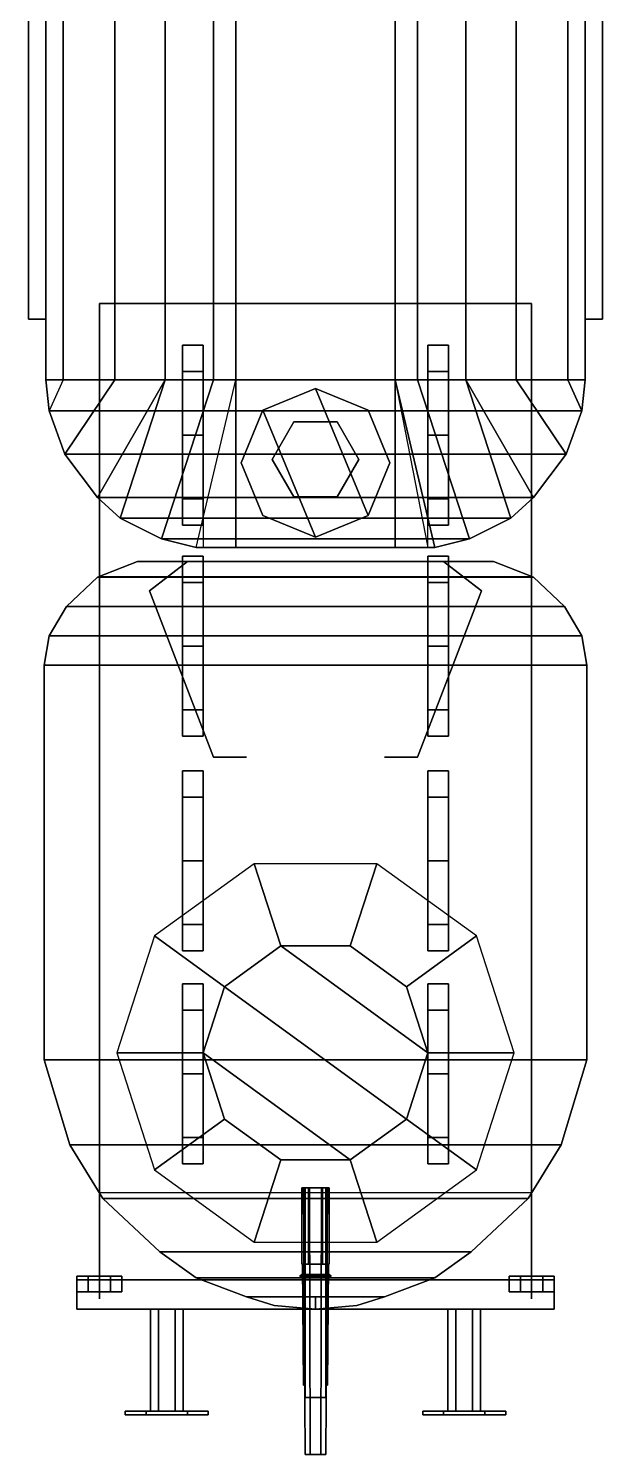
# Model space of a CAD drawing. Header units: millimetres. Extents: x -1.7 to 3, y -11 to 24.1.
# Drawn here: x -1.66 to 1.66, y -11.02 to -2.78 of the extents above; entities that cross this region are included whole.
import ezdxf

# ---------------------------------------------------------------- set-up
doc = ezdxf.new("R2010")
doc.units = ezdxf.units.MM
for name, color, linetype in [('barrel', 1, 'Continuous'), ('sleeve', 5, 'Continuous'), ('turret', 2, 'Continuous'), ('wagon', 6, 'Continuous'), ('wheels', 2, 'Continuous')]:
    doc.layers.add(name, color=color, linetype=linetype)

msp = doc.modelspace()

# ---------------------------------------------------------------- linework, layer by layer
for points in [[(-1.46, 4.81, 3.56), (-1.56, 4.81, 3.42), (-1.56, -4.81, 3.42), (-1.46, -4.81, 3.56)], [(-1.56, -4.81, 1.29), (-1.56, 4.81, 1.29), (1.56, 4.81, 1.29), (1.56, -4.81, 1.29)], [(-1.16, 4.81, 3.76), (-1.46, 4.81, 3.56), (-1.46, -4.81, 3.56), (-1.16, -4.81, 3.76)], [(-0.87, 4.81, 3.9), (-1.16, 4.81, 3.76), (-1.16, -4.81, 3.76), (-0.87, -4.81, 3.9)], [(-0.59, 4.81, 3.99), (-0.87, 4.81, 3.9), (-0.87, -4.81, 3.9), (-0.59, -4.81, 3.99)], [(-0.46, 4.81, 4.06), (-0.59, 4.81, 3.99), (-0.59, -4.81, 3.99), (-0.46, -4.81, 4.06)], [(-0.46, -4.81, 4.06), (0.46, -4.81, 4.06), (0.46, 4.81, 4.06), (-0.46, 4.81, 4.06)], [(0.46, -4.81, 4.06), (0.59, -4.81, 3.99), (0.59, 4.81, 3.99), (0.46, 4.81, 4.06)], [(0.59, -4.81, 3.99), (0.87, -4.81, 3.9), (0.87, 4.81, 3.9), (0.59, 4.81, 3.99)], [(0.87, -4.81, 3.9), (1.16, -4.81, 3.76), (1.16, 4.81, 3.76), (0.87, 4.81, 3.9)], [(1.16, -4.81, 3.76), (1.46, -4.81, 3.56), (1.46, 4.81, 3.56), (1.16, 4.81, 3.76)], [(1.46, -4.81, 3.56), (1.56, -4.81, 3.42), (1.56, 4.81, 3.42), (1.46, 4.81, 3.56)], [(-1.66, 4.46, 0.42), (-1.66, -4.46, 0.42), (-1.66, -4.46, 3.26), (-1.66, 4.46, 3.26)], [(-1.56, -4.46, 3.26), (-1.56, 4.46, 3.26), (-1.66, 4.46, 3.26), (-1.66, -4.46, 3.26)], [(-1.56, 4.46, 0.42), (-1.56, -4.46, 0.42), (-1.66, -4.46, 0.42), (-1.66, 4.46, 0.42)], [(-1.56, -4.46, 3.42), (-1.56, 4.46, 3.42), (-1.56, 4.46, 3.26), (-1.56, -4.46, 3.26)], [(-1.56, 4.46, 1.29), (-1.56, -4.46, 1.29), (-1.56, -4.46, 0.42), (-1.56, 4.46, 0.42)], [(1.56, -4.46, 3.26), (1.56, 4.46, 3.26), (1.56, 4.46, 3.42), (1.56, -4.46, 3.42)], [(1.66, -4.46, 3.26), (1.66, 4.46, 3.26), (1.56, 4.46, 3.26), (1.56, -4.46, 3.26)], [(1.66, 4.46, 0.42), (1.66, -4.46, 0.42), (1.56, -4.46, 0.42), (1.56, 4.46, 0.42)], [(1.56, 4.46, 0.42), (1.56, -4.46, 0.42), (1.56, -4.46, 1.29), (1.56, 4.46, 1.29)], [(1.66, -4.46, 3.26), (1.66, -4.46, 0.42), (1.66, 4.46, 0.42), (1.66, 4.46, 3.26)], [(-1.66, -4.46, 3.26), (-1.66, -4.46, 0.42), (-1.56, -4.46, 0.42), (-1.56, -4.46, 3.26)], [(-1.56, -4.46, 0.42), (-1.56, -4.81, 1.05), (-1.56, -4.81, 3.42), (-1.56, -4.46, 3.42)], [(-1.56, -4.46, 1.29), (-1.56, -4.81, 1.29), (-1.56, -4.81, 1.05), (-1.56, -4.46, 0.42)], [(1.56, -4.46, 3.42), (1.56, -4.81, 3.42), (1.56, -4.81, 1.05), (1.56, -4.46, 0.42)], [(1.56, -4.46, 3.26), (1.56, -4.46, 0.42), (1.66, -4.46, 0.42), (1.66, -4.46, 3.26)], [(1.56, -4.46, 0.42), (1.56, -4.81, 1.05), (1.56, -4.81, 1.29), (1.56, -4.46, 1.29)], [(-1.56, -4.81, 1.05), (-1.54, -4.99, 1.29), (-1.54, -4.99, 3.42), (-1.56, -4.81, 3.42)], [(-1.56, -4.81, 1.29), (-1.54, -4.99, 1.29), (-1.54, -4.99, 1.29), (-1.56, -4.81, 1.05)], [(1.56, -4.81, 1.29), (1.54, -4.99, 1.29), (-1.54, -4.99, 1.29), (-1.56, -4.81, 1.29)], [(-1.54, -4.99, 3.42), (-1.45, -5.24, 3.42), (-1.16, -4.81, 3.76), (-1.46, -4.81, 3.56)], [(-1.45, -5.24, 3.42), (-1.26, -5.49, 3.42), (-0.87, -4.81, 3.9), (-1.16, -4.81, 3.76)], [(-1.26, -5.49, 3.42), (-1.13, -5.61, 3.42), (-0.87, -4.81, 3.9)], [(-1.13, -5.61, 3.42), (-0.89, -5.73, 3.42), (-0.59, -4.81, 3.99), (-0.87, -4.81, 3.9)], [(-0.89, -5.73, 3.42), (-0.69, -5.78, 3.42), (-0.46, -4.81, 4.06), (-0.59, -4.81, 3.99)], [(-0.46, -4.81, 4.06), (-0.65, -4.81, 3.42), (-0.65, -5.78, 3.42), (-0.46, -5.78, 4.06)], [(0.46, -5.78, 4.06), (0.46, -4.81, 4.06), (-0.46, -4.81, 4.06), (-0.46, -5.78, 4.06)], [(0, -4.86, 4.06), (-0.3041, -4.9859, 4.06), (-0.3041, -4.9859, 4.14), (0, -4.86, 4.14)], [(0.3041, -5.5941, 4.14), (0, -4.86, 4.14), (-0.3041, -4.9859, 4.14), (0, -5.72, 4.14)], [(0.3041, -4.9859, 4.06), (0, -4.86, 4.06), (0, -4.86, 4.14), (0.3041, -4.9859, 4.14)], [(0.43, -5.29, 4.14), (0.3041, -4.9859, 4.14), (0, -4.86, 4.14), (0.3041, -5.5941, 4.14)], [(0.65, -5.78, 3.42), (0.65, -4.81, 3.42), (0.46, -4.81, 4.06), (0.46, -5.78, 4.06)], [(0.59, -4.81, 3.99), (0.46, -4.81, 4.06), (0.69, -5.78, 3.42), (0.89, -5.73, 3.42)], [(0.46, -4.81, 4.06), (0.46, -4.81, 4.06), (0.65, -5.78, 3.42), (0.69, -5.78, 3.42)], [(0.87, -4.81, 3.9), (0.59, -4.81, 3.99), (0.89, -5.73, 3.42), (1.13, -5.61, 3.42)], [(0.87, -4.81, 3.9), (0.87, -4.81, 3.9), (1.13, -5.61, 3.42), (1.26, -5.49, 3.42)], [(1.16, -4.81, 3.76), (0.87, -4.81, 3.9), (1.26, -5.49, 3.42), (1.45, -5.24, 3.42)], [(1.46, -4.81, 3.56), (1.16, -4.81, 3.76), (1.45, -5.24, 3.42), (1.54, -4.99, 3.42)], [(1.46, -4.81, 3.56), (1.46, -4.81, 3.56), (1.54, -4.99, 3.42), (1.56, -4.81, 3.42)], [(1.56, -4.81, 3.42), (1.54, -4.99, 3.42), (1.54, -4.99, 1.29), (1.56, -4.81, 1.05)], [(1.56, -4.81, 1.05), (1.54, -4.99, 1.29), (1.54, -4.99, 1.29), (1.56, -4.81, 1.29)], [(-1.54, -4.99, 1.29), (-1.45, -5.24, 1.29), (-1.45, -5.24, 3.42), (-1.54, -4.99, 3.42)], [(1.54, -4.99, 1.29), (1.45, -5.24, 1.29), (-1.45, -5.24, 1.29), (-1.54, -4.99, 1.29)], [(-0.3041, -4.9859, 4.06), (-0.43, -5.29, 4.06), (-0.43, -5.29, 4.14), (-0.3041, -4.9859, 4.14)], [(0, -5.72, 4.14), (-0.3041, -4.9859, 4.14), (-0.43, -5.29, 4.14), (-0.3041, -5.5941, 4.14)], [(0.43, -5.29, 4.06), (0.3041, -4.9859, 4.06), (0.3041, -4.9859, 4.14), (0.43, -5.29, 4.14)], [(1.54, -4.99, 3.42), (1.45, -5.24, 3.42), (1.45, -5.24, 1.29), (1.54, -4.99, 1.29)], [(-0.125, -5.0535, 1.21), (-0.25, -5.27, 1.21), (-0.25, -5.27, 1.29), (-0.125, -5.0535, 1.29)], [(0.125, -5.0535, 1.21), (-0.125, -5.0535, 1.21), (-0.125, -5.0535, 1.29), (0.125, -5.0535, 1.29)], [(0.25, -5.27, 1.21), (0.125, -5.0535, 1.21), (0.125, -5.0535, 1.29), (0.25, -5.27, 1.29)], [(-1.45, -5.24, 1.29), (-1.26, -5.49, 1.29), (-1.26, -5.49, 3.42), (-1.45, -5.24, 3.42)], [(1.45, -5.24, 1.29), (1.26, -5.49, 1.29), (-1.26, -5.49, 1.29), (-1.45, -5.24, 1.29)], [(-0.25, -5.27, 1.21), (-0.125, -5.4865, 1.21), (-0.125, -5.4865, 1.29), (-0.25, -5.27, 1.29)], [(0.125, -5.4865, 1.21), (0.25, -5.27, 1.21), (0.25, -5.27, 1.29), (0.125, -5.4865, 1.29)], [(1.45, -5.24, 3.42), (1.26, -5.49, 3.42), (1.26, -5.49, 1.29), (1.45, -5.24, 1.29)], [(-0.43, -5.29, 4.06), (-0.3041, -5.5941, 4.06), (-0.3041, -5.5941, 4.14), (-0.43, -5.29, 4.14)], [(0.3041, -5.5941, 4.06), (0.43, -5.29, 4.06), (0.43, -5.29, 4.14), (0.3041, -5.5941, 4.14)], [(-1.26, -5.49, 1.29), (-1.13, -5.61, 1.29), (-1.13, -5.61, 3.42), (-1.26, -5.49, 3.42)], [(1.26, -5.49, 1.29), (1.13, -5.61, 1.29), (-1.13, -5.61, 1.29), (-1.26, -5.49, 1.29)], [(-0.125, -5.4865, 1.21), (0.125, -5.4865, 1.21), (0.125, -5.4865, 1.29), (-0.125, -5.4865, 1.29)], [(1.26, -5.49, 3.42), (1.13, -5.61, 3.42), (1.13, -5.61, 1.29), (1.26, -5.49, 1.29)], [(-0.3041, -5.5941, 4.06), (0, -5.72, 4.06), (0, -5.72, 4.14), (-0.3041, -5.5941, 4.14)], [(0, -5.72, 4.06), (0.3041, -5.5941, 4.06), (0.3041, -5.5941, 4.14), (0, -5.72, 4.14)], [(-1.13, -5.61, 1.29), (-0.89, -5.73, 1.29), (-0.89, -5.73, 3.42), (-1.13, -5.61, 3.42)], [(1.13, -5.61, 1.29), (0.89, -5.73, 1.29), (-0.89, -5.73, 1.29), (-1.13, -5.61, 1.29)], [(1.13, -5.61, 3.42), (0.89, -5.73, 3.42), (0.89, -5.73, 1.29), (1.13, -5.61, 1.29)], [(-0.89, -5.73, 1.29), (-0.69, -5.78, 1.29), (-0.69, -5.78, 3.42), (-0.89, -5.73, 3.42)], [(0.89, -5.73, 1.29), (0.69, -5.78, 1.29), (-0.69, -5.78, 1.29), (-0.89, -5.73, 1.29)], [(0.89, -5.73, 3.42), (0.69, -5.78, 3.42), (0.69, -5.78, 1.29), (0.89, -5.73, 1.29)], [(-0.69, -5.78, 1.29), (0.69, -5.78, 1.29), (0.69, -5.78, 3.42), (-0.69, -5.78, 3.42)], [(-0.46, -5.78, 4.06), (-0.65, -5.78, 3.42), (0.65, -5.78, 3.42), (0.46, -5.78, 4.06)]]:
    msp.add_3dface(points)
at = {"layer": 'barrel'}
for points in [[(-0.06, -11.02, 3.08), (-0.03, -11.02, 3.132), (-0.035, -9.48, 3.1406), (-0.07, -9.48, 3.08)], [(-0.03, -11.02, 3.028), (-0.06, -11.02, 3.08), (-0.07, -9.48, 3.08), (-0.035, -9.48, 3.0194)], [(-0.03, -11.02, 3.132), (0.03, -11.02, 3.132), (0.035, -9.48, 3.1406), (-0.035, -9.48, 3.1406)], [(0.03, -11.02, 3.028), (-0.03, -11.02, 3.028), (-0.035, -9.48, 3.0194), (0.035, -9.48, 3.0194)], [(0.03, -11.02, 3.132), (0.06, -11.02, 3.08), (0.07, -9.48, 3.08), (0.035, -9.48, 3.1406)], [(0.06, -11.02, 3.08), (0.03, -11.02, 3.028), (0.035, -9.48, 3.0194), (0.07, -9.48, 3.08)], [(-0.03, -11.02, 3.028), (0.03, -11.02, 3.028), (0.06, -11.02, 3.08), (-0.06, -11.02, 3.08)], [(-0.06, -11.02, 3.08), (0.06, -11.02, 3.08), (0.03, -11.02, 3.132), (-0.03, -11.02, 3.132)]]:
    msp.add_3dface(points, dxfattribs=at)
at = {"layer": 'sleeve'}
for points in [[(-0.06, -9.92, 2.99), (-0.06, -9.48, 2.99), (-0.08, -9.48, 3.08), (-0.08, -9.92, 3.08)], [(-0.08, -9.92, 3.08), (-0.08, -9.48, 3.08), (-0.06, -9.48, 2.99), (-0.06, -9.92, 2.99)], [(-0.08, -9.92, 3.08), (-0.08, -9.48, 3.08), (-0.04, -9.48, 3.16), (-0.04, -9.92, 3.16)], [(-0.04, -9.92, 3.16), (-0.04, -9.48, 3.16), (-0.08, -9.48, 3.08), (-0.08, -9.92, 3.08)], [(-0.06, -9.48, 2.99), (-0.06, -9.48, 2.8), (-0.06, -10.69, 2.8), (-0.06, -10.69, 2.99)], [(0.06, -10.69, 2.99), (0.06, -9.48, 2.99), (-0.06, -9.48, 2.99), (-0.06, -10.69, 2.99)], [(-0.06, -10.69, 2.8), (-0.06, -9.48, 2.8), (0.06, -9.48, 2.8), (0.06, -10.69, 2.8)], [(0.04, -9.92, 3.16), (0.04, -9.48, 3.16), (-0.04, -9.48, 3.16), (-0.04, -9.92, 3.16)], [(-0.04, -9.92, 3.16), (-0.04, -9.48, 3.16), (0.04, -9.48, 3.16), (0.04, -9.92, 3.16)], [(0.08, -9.92, 3.08), (0.08, -9.48, 3.08), (0.04, -9.48, 3.16), (0.04, -9.92, 3.16)], [(0.04, -9.92, 3.16), (0.04, -9.48, 3.16), (0.08, -9.48, 3.08), (0.08, -9.92, 3.08)], [(0.06, -10.69, 2.8), (0.06, -9.48, 2.8), (0.06, -9.48, 2.99), (0.06, -10.69, 2.99)], [(0.08, -9.92, 3.08), (0.08, -9.48, 3.08), (0.06, -9.48, 2.99), (0.06, -9.92, 2.99)], [(0.06, -9.92, 2.99), (0.06, -9.48, 2.99), (0.08, -9.48, 3.08), (0.08, -9.92, 3.08)], [(-0.07, -10.62, 3.06), (-0.0756, -9.92, 3.06), (-0.06, -9.92, 2.99), (-0.06, -10.62, 2.99)], [(-0.06, -10.62, 2.99), (-0.06, -9.92, 2.99), (-0.0756, -9.92, 3.06), (-0.07, -10.62, 3.06)], [(0.06, -10.62, 2.99), (0.06, -9.92, 2.99), (0.0756, -9.92, 3.06), (0.07, -10.62, 3.06)], [(0.07, -10.62, 3.06), (0.0756, -9.92, 3.06), (0.06, -9.92, 2.99), (0.06, -10.62, 2.99)], [(-0.08, -9.98, 2.79), (-0.09, -9.99, 2.78), (-0.09, -9.99, 3.08), (-0.08, -9.98, 3.08)], [(-0.09, -9.99, 2.78), (-0.08, -9.98, 2.79), (0.08, -9.98, 2.79), (0.09, -9.99, 2.78)], [(-0.08, -9.98, 3.08), (-0.09, -9.99, 3.08), (-0.06, -9.99, 3.21), (-0.05, -9.98, 3.2)], [(-0.09, -9.99, 2.78), (-0.08, -10, 2.79), (-0.08, -10, 3.08), (-0.09, -9.99, 3.08)], [(-0.08, -10, 2.79), (-0.09, -9.99, 2.78), (0.09, -9.99, 2.78), (0.08, -10, 2.79)], [(-0.09, -9.99, 3.08), (-0.08, -10, 3.08), (-0.05, -10, 3.2), (-0.06, -9.99, 3.21)], [(-0.07, -9.99, 2.8), (-0.08, -9.98, 2.79), (-0.08, -9.98, 3.08), (-0.07, -9.99, 3.08)], [(-0.08, -9.98, 2.79), (-0.07, -9.99, 2.8), (0.07, -9.99, 2.8), (0.08, -9.98, 2.79)], [(-0.07, -9.99, 3.08), (-0.08, -9.98, 3.08), (-0.05, -9.98, 3.2), (-0.04, -9.99, 3.19)], [(-0.08, -10, 2.79), (-0.07, -9.99, 2.8), (-0.07, -9.99, 3.08), (-0.08, -10, 3.08)], [(-0.07, -9.99, 2.8), (-0.08, -10, 2.79), (0.08, -10, 2.79), (0.07, -9.99, 2.8)], [(-0.08, -10, 3.08), (-0.07, -9.99, 3.08), (-0.04, -9.99, 3.19), (-0.05, -10, 3.2)], [(-0.05, -9.98, 3.2), (-0.06, -9.99, 3.21), (0.06, -9.99, 3.21), (0.05, -9.98, 3.2)], [(-0.06, -9.99, 3.21), (-0.05, -10, 3.2), (0.05, -10, 3.2), (0.06, -9.99, 3.21)], [(-0.04, -9.99, 3.19), (-0.05, -9.98, 3.2), (0.05, -9.98, 3.2), (0.04, -9.99, 3.19)], [(-0.05, -10, 3.2), (-0.04, -9.99, 3.19), (0.04, -9.99, 3.19), (0.05, -10, 3.2)], [(0.08, -9.98, 3.08), (0.07, -9.99, 3.08), (0.04, -9.99, 3.19), (0.05, -9.98, 3.2)], [(0.07, -9.99, 3.08), (0.08, -10, 3.08), (0.05, -10, 3.2), (0.04, -9.99, 3.19)], [(0.09, -9.99, 3.08), (0.08, -9.98, 3.08), (0.05, -9.98, 3.2), (0.06, -9.99, 3.21)], [(0.08, -10, 3.08), (0.09, -9.99, 3.08), (0.06, -9.99, 3.21), (0.05, -10, 3.2)], [(0.08, -9.98, 2.79), (0.07, -9.99, 2.8), (0.07, -9.99, 3.08), (0.08, -9.98, 3.08)], [(0.07, -9.99, 2.8), (0.08, -10, 2.79), (0.08, -10, 3.08), (0.07, -9.99, 3.08)], [(0.09, -9.99, 2.78), (0.08, -9.98, 2.79), (0.08, -9.98, 3.08), (0.09, -9.99, 3.08)], [(0.08, -10, 2.79), (0.09, -9.99, 2.78), (0.09, -9.99, 3.08), (0.08, -10, 3.08)], [(-0.06, -10.69, 2.99), (-0.06, -10.69, 2.8), (0.06, -10.69, 2.8), (0.06, -10.69, 2.99)]]:
    msp.add_3dface(points, dxfattribs=at)
at = {"layer": 'turret'}
for points in [[(-0.3554, -7.6063, 2.56), (-0.9304, -8.024, 2.56), (-0.5259, -8.3179, 3.65), (-0.2009, -8.0818, 3.65)], [(0.3554, -7.6063, 2.56), (-0.3554, -7.6063, 2.56), (-0.2009, -8.0818, 3.65), (0.2009, -8.0818, 3.65)], [(0.9304, -8.024, 2.56), (0.3554, -7.6063, 2.56), (0.2009, -8.0818, 3.65), (0.5259, -8.3179, 3.65)], [(-0.9304, -8.024, 2.56), (-1.15, -8.7, 2.56), (-0.65, -8.7, 3.65), (-0.5259, -8.3179, 3.65)], [(1.15, -8.7, 2.56), (0.9304, -8.024, 2.56), (0.5259, -8.3179, 3.65), (0.65, -8.7, 3.65)], [(0.65, -8.7, 3.65), (-0.2009, -8.0818, 3.65), (-0.5259, -8.3179, 3.65), (0.5259, -9.0821, 3.65)], [(0.5259, -8.3179, 3.65), (0.2009, -8.0818, 3.65), (-0.2009, -8.0818, 3.65), (0.65, -8.7, 3.65)], [(0.5259, -9.0821, 3.65), (-0.5259, -8.3179, 3.65), (-0.65, -8.7, 3.65), (0.2009, -9.3182, 3.65)], [(-1.15, -8.7, 2.56), (-0.9304, -9.376, 2.56), (-0.5259, -9.0821, 3.65), (-0.65, -8.7, 3.65)], [(0.2009, -9.3182, 3.65), (-0.65, -8.7, 3.65), (-0.5259, -9.0821, 3.65), (-0.2009, -9.3182, 3.65)], [(0.9304, -9.376, 2.56), (1.15, -8.7, 2.56), (0.65, -8.7, 3.65), (0.5259, -9.0821, 3.65)], [(-0.9304, -9.376, 2.56), (-0.3554, -9.7937, 2.56), (-0.2009, -9.3182, 3.65), (-0.5259, -9.0821, 3.65)], [(0.3554, -9.7937, 2.56), (0.9304, -9.376, 2.56), (0.5259, -9.0821, 3.65), (0.2009, -9.3182, 3.65)], [(-0.3554, -9.7937, 2.56), (0.3554, -9.7937, 2.56), (0.2009, -9.3182, 3.65), (-0.2009, -9.3182, 3.65)]]:
    msp.add_3dface(points, dxfattribs=at)
at = {"layer": 'wagon'}
for points in [[(1.25, -4.37, 1.21), (1.25, -4.37, 0.25), (-1.25, -4.37, 0.25), (-1.25, -4.37, 1.21)], [(-1.25, -4.37, 1.21), (-1.25, -4.37, 0.25), (-1.25, -10.01, 0.25), (-1.25, -10.01, 1.21)], [(-1.25, -10.01, 0.25), (-1.25, -4.37, 0.25), (1.25, -4.37, 0.25), (1.25, -10.01, 0.25)], [(1.25, -5.9461, 1.21), (1.25, -4.37, 1.21), (-1.25, -4.37, 1.21), (-1.25, -5.9461, 1.21)], [(1.25, -10.01, 0.25), (1.25, -4.37, 0.25), (1.25, -4.37, 1.21), (1.25, -10.01, 1.21)], [(-1.26, -5.95, 2.56), (-1.03, -5.86, 2.56), (-1.03, -5.86, 1.21), (-1.26, -5.95, 1.21)], [(1.03, -5.86, 2.56), (-1.03, -5.86, 2.56), (-1.26, -5.95, 2.56), (1.26, -5.95, 2.56)], [(1.03, -5.86, 1.21), (-1.03, -5.86, 1.21), (-1.03, -5.86, 2.56), (1.03, -5.86, 2.56)], [(-0.96, -6.03, 2.56), (-0.74, -5.86, 2.56), (-0.74, -5.86, 3.16), (-0.96, -6.03, 3.16)], [(-0.96, -6.03, 3.16), (-0.74, -5.86, 3.16), (-0.74, -5.86, 2.56), (-0.96, -6.03, 2.56)], [(0.96, -6.03, 2.56), (0.74, -5.86, 2.56), (0.74, -5.86, 3.16), (0.96, -6.03, 3.16)], [(0.96, -6.03, 3.16), (0.74, -5.86, 3.16), (0.74, -5.86, 2.56), (0.96, -6.03, 2.56)], [(1.26, -5.95, 1.21), (1.03, -5.86, 1.21), (1.03, -5.86, 2.56), (1.26, -5.95, 2.56)], [(-1.44, -6.12, 2.56), (-1.26, -5.95, 2.56), (-1.26, -5.95, 1.21), (-1.44, -6.12, 1.21)], [(-1.44, -6.12, 1.21), (-1.26, -5.95, 1.21), (-1.25, -5.95, 1.21), (-1.25, -6.12, 1.21)], [(1.26, -5.95, 2.56), (-1.26, -5.95, 2.56), (-1.44, -6.12, 2.56), (1.44, -6.12, 2.56)], [(-1.26, -5.95, 1.21), (-1.25, -5.9461, 1.21), (-1.25, -5.9461, 1.21), (-1.25, -5.95, 1.21)], [(1.25, -5.95, 1.21), (1.25, -5.9461, 1.21), (1.25, -5.9461, 1.21), (1.26, -5.95, 1.21)], [(1.25, -6.12, 1.21), (1.25, -5.95, 1.21), (1.26, -5.95, 1.21), (1.44, -6.12, 1.21)], [(1.44, -6.12, 1.21), (1.26, -5.95, 1.21), (1.26, -5.95, 2.56), (1.44, -6.12, 2.56)], [(-0.59, -6.99, 3.16), (-0.96, -6.03, 3.16), (-0.96, -6.03, 2.56), (-0.59, -6.99, 2.56)], [(-0.59, -6.99, 2.56), (-0.96, -6.03, 2.56), (-0.96, -6.03, 3.16), (-0.59, -6.99, 3.16)], [(0.59, -6.99, 3.16), (0.96, -6.03, 3.16), (0.96, -6.03, 2.56), (0.59, -6.99, 2.56)], [(0.59, -6.99, 2.56), (0.96, -6.03, 2.56), (0.96, -6.03, 3.16), (0.59, -6.99, 3.16)], [(-1.54, -6.29, 2.56), (-1.44, -6.12, 2.56), (-1.44, -6.12, 1.21), (-1.54, -6.29, 1.21)], [(-1.54, -6.29, 1.21), (-1.44, -6.12, 1.21), (-1.25, -6.12, 1.21), (-1.25, -6.29, 1.21)], [(1.44, -6.12, 2.56), (-1.44, -6.12, 2.56), (-1.54, -6.29, 2.56), (1.54, -6.29, 2.56)], [(1.25, -6.29, 1.21), (1.25, -6.12, 1.21), (1.44, -6.12, 1.21), (1.54, -6.29, 1.21)], [(1.54, -6.29, 1.21), (1.44, -6.12, 1.21), (1.44, -6.12, 2.56), (1.54, -6.29, 2.56)], [(-1.57, -6.46, 2.56), (-1.54, -6.29, 2.56), (-1.54, -6.29, 1.21), (-1.57, -6.46, 1.21)], [(-1.57, -6.46, 1.21), (-1.54, -6.29, 1.21), (-1.25, -6.29, 1.21), (-1.25, -6.46, 1.21)], [(1.54, -6.29, 2.56), (-1.54, -6.29, 2.56), (-1.57, -6.46, 2.56), (1.57, -6.46, 2.56)], [(1.25, -6.46, 1.21), (1.25, -6.29, 1.21), (1.54, -6.29, 1.21), (1.57, -6.46, 1.21)], [(1.57, -6.46, 1.21), (1.54, -6.29, 1.21), (1.54, -6.29, 2.56), (1.57, -6.46, 2.56)], [(-1.57, -8.74, 2.56), (-1.57, -6.46, 2.56), (-1.57, -6.46, 1.21), (-1.57, -8.74, 1.21)], [(-1.57, -8.74, 1.21), (-1.57, -6.46, 1.21), (-1.25, -6.46, 1.21), (-1.25, -8.74, 1.21)], [(1.57, -6.46, 2.56), (-1.57, -6.46, 2.56), (-1.57, -8.74, 2.56), (1.57, -8.74, 2.56)], [(1.25, -8.74, 1.21), (1.25, -6.46, 1.21), (1.57, -6.46, 1.21), (1.57, -8.74, 1.21)], [(1.57, -8.74, 1.21), (1.57, -6.46, 1.21), (1.57, -6.46, 2.56), (1.57, -8.74, 2.56)], [(-0.4, -6.99, 2.56), (-0.59, -6.99, 2.56), (-0.59, -6.99, 3.16), (-0.4, -6.99, 3.16)], [(-0.4, -6.99, 3.16), (-0.59, -6.99, 3.16), (-0.59, -6.99, 2.56), (-0.4, -6.99, 2.56)], [(0.4, -6.99, 3.16), (0.59, -6.99, 3.16), (0.59, -6.99, 2.56), (0.4, -6.99, 2.56)], [(0.4, -6.99, 2.56), (0.59, -6.99, 2.56), (0.59, -6.99, 3.16), (0.4, -6.99, 3.16)], [(-1.42, -9.23, 2.56), (-1.57, -8.74, 2.56), (-1.57, -8.74, 1.21), (-1.42, -9.23, 1.21)], [(-1.42, -9.23, 1.21), (-1.57, -8.74, 1.21), (-1.25, -8.74, 1.21), (-1.25, -9.23, 1.21)], [(1.57, -8.74, 2.56), (-1.57, -8.74, 2.56), (-1.42, -9.23, 2.56), (1.42, -9.23, 2.56)], [(1.25, -9.23, 1.21), (1.25, -8.74, 1.21), (1.57, -8.74, 1.21), (1.42, -9.23, 1.21)], [(1.42, -9.23, 1.21), (1.57, -8.74, 1.21), (1.57, -8.74, 2.56), (1.42, -9.23, 2.56)], [(-1.23, -9.54, 2.56), (-1.42, -9.23, 2.56), (-1.42, -9.23, 1.21), (-1.23, -9.54, 1.21)], [(-1.25, -9.5074, 1.21), (-1.42, -9.23, 1.21), (-1.25, -9.23, 1.21), (-1.25, -9.5074, 1.21)], [(1.42, -9.23, 2.56), (-1.42, -9.23, 2.56), (-1.23, -9.54, 2.56), (1.23, -9.54, 2.56)], [(1.23, -9.54, 1.21), (1.42, -9.23, 1.21), (1.42, -9.23, 2.56), (1.23, -9.54, 2.56)], [(1.25, -9.5074, 1.21), (1.25, -9.23, 1.21), (1.42, -9.23, 1.21), (1.25, -9.5074, 1.21)], [(1.25, -10.01, 1.21), (1.25, -9.5074, 1.21), (-1.25, -9.5074, 1.21), (-1.25, -10.01, 1.21)], [(-0.9, -9.85, 2.56), (-1.23, -9.54, 2.56), (-1.23, -9.54, 1.21), (-0.9, -9.85, 1.21)], [(1.23, -9.54, 2.56), (-1.23, -9.54, 2.56), (-0.9, -9.85, 2.56), (0.9, -9.85, 2.56)], [(0.9, -9.85, 1.21), (1.23, -9.54, 1.21), (1.23, -9.54, 2.56), (0.9, -9.85, 2.56)], [(-0.69, -10, 2.56), (-0.9, -9.85, 2.56), (-0.9, -9.85, 1.21), (-0.69, -10, 1.21)], [(0.9, -9.85, 2.56), (-0.9, -9.85, 2.56), (-0.69, -10, 2.56), (0.69, -10, 2.56)], [(0.69, -10, 1.21), (0.9, -9.85, 1.21), (0.9, -9.85, 2.56), (0.69, -10, 2.56)], [(-1.315, -10.08, 1.3574), (-1.38, -10.08, 1.47), (-1.38, -9.99, 1.47), (-1.315, -9.99, 1.3574)], [(-1.38, -9.99, 1.47), (-1.12, -9.99, 1.47), (-1.185, -9.99, 1.3574), (-1.315, -9.99, 1.3574)], [(-1.38, -10.08, 1.47), (-1.315, -10.08, 1.5826), (-1.315, -9.99, 1.5826), (-1.38, -9.99, 1.47)], [(-1.315, -9.99, 1.5826), (-1.185, -9.99, 1.5826), (-1.12, -9.99, 1.47), (-1.38, -9.99, 1.47)], [(1.38, -10.01, 1.18), (1.38, -10.01, 0.88), (-1.38, -10.01, 0.88), (-1.38, -10.01, 1.18)], [(-1.38, -10.01, 1.18), (-1.38, -10.01, 0.88), (-1.38, -10.18, 0.88), (-1.38, -10.18, 1.18)], [(-1.38, -10.18, 0.88), (-1.38, -10.01, 0.88), (1.38, -10.01, 0.88), (1.38, -10.18, 0.88)], [(1.38, -10.18, 1.18), (1.38, -10.01, 1.18), (-1.38, -10.01, 1.18), (-1.38, -10.18, 1.18)], [(-1.185, -10.08, 1.3574), (-1.315, -10.08, 1.3574), (-1.315, -9.99, 1.3574), (-1.185, -9.99, 1.3574)], [(-1.315, -10.08, 1.5826), (-1.185, -10.08, 1.5826), (-1.185, -9.99, 1.5826), (-1.315, -9.99, 1.5826)], [(-1.25, -10.04, 1.36), (-1.25, -9.99, 1.36), (-1.25, -9.99, 1.18), (-1.25, -10.12, 1.18)], [(-1.25, -10.12, 1.18), (-1.25, -9.99, 1.18), (-1.25, -9.99, 1.36), (-1.25, -10.04, 1.36)], [(-1.25, -10.01, 1.21), (-1.25, -10.01, 0.25), (1.25, -10.01, 0.25), (1.25, -10.01, 1.21)], [(-1.12, -10.08, 1.47), (-1.185, -10.08, 1.3574), (-1.185, -9.99, 1.3574), (-1.12, -9.99, 1.47)], [(-1.185, -10.08, 1.5826), (-1.12, -10.08, 1.47), (-1.12, -9.99, 1.47), (-1.185, -9.99, 1.5826)], [(-0.4, -10.11, 2.56), (-0.69, -10, 2.56), (-0.69, -10, 1.21), (-0.4, -10.11, 1.21)], [(0.69, -10, 2.56), (-0.69, -10, 2.56), (-0.4, -10.11, 2.56), (0.4, -10.11, 2.56)], [(-0.4, -10.11, 1.21), (-0.6636, -10.01, 1.21), (0.6636, -10.01, 1.21), (0.4, -10.11, 1.21)], [(0.4, -10.11, 1.21), (0.69, -10, 1.21), (0.69, -10, 2.56), (0.4, -10.11, 2.56)], [(1.12, -9.99, 1.47), (1.38, -9.99, 1.47), (1.315, -9.99, 1.3574), (1.185, -9.99, 1.3574)], [(1.185, -10.08, 1.3574), (1.12, -10.08, 1.47), (1.12, -9.99, 1.47), (1.185, -9.99, 1.3574)], [(1.185, -9.99, 1.5826), (1.315, -9.99, 1.5826), (1.38, -9.99, 1.47), (1.12, -9.99, 1.47)], [(1.12, -10.08, 1.47), (1.185, -10.08, 1.5826), (1.185, -9.99, 1.5826), (1.12, -9.99, 1.47)], [(1.315, -10.08, 1.3574), (1.185, -10.08, 1.3574), (1.185, -9.99, 1.3574), (1.315, -9.99, 1.3574)], [(1.185, -10.08, 1.5826), (1.315, -10.08, 1.5826), (1.315, -9.99, 1.5826), (1.185, -9.99, 1.5826)], [(1.25, -10.12, 1.18), (1.25, -9.99, 1.18), (1.25, -9.99, 1.36), (1.25, -10.04, 1.36)], [(1.25, -10.04, 1.36), (1.25, -9.99, 1.36), (1.25, -9.99, 1.18), (1.25, -10.12, 1.18)], [(1.38, -10.08, 1.47), (1.315, -10.08, 1.3574), (1.315, -9.99, 1.3574), (1.38, -9.99, 1.47)], [(1.315, -10.08, 1.5826), (1.38, -10.08, 1.47), (1.38, -9.99, 1.47), (1.315, -9.99, 1.5826)], [(1.38, -10.18, 0.88), (1.38, -10.01, 0.88), (1.38, -10.01, 1.18), (1.38, -10.18, 1.18)], [(-1.315, -10.08, 1.3574), (-1.185, -10.08, 1.3574), (-1.12, -10.08, 1.47), (-1.38, -10.08, 1.47)], [(-1.38, -10.08, 1.47), (-1.12, -10.08, 1.47), (-1.185, -10.08, 1.5826), (-1.315, -10.08, 1.5826)], [(-0.24, -10.16, 2.56), (-0.4, -10.11, 2.56), (-0.4, -10.11, 1.21), (-0.24, -10.16, 1.21)], [(-0.24, -10.16, 1.21), (-0.4, -10.11, 1.21), (0, -10.11, 1.21), (0, -10.18, 1.21)], [(0, -10.11, 2.56), (-0.4, -10.11, 2.56), (-0.24, -10.16, 2.56), (0, -10.18, 2.56)], [(0, -10.18, 1.21), (0, -10.11, 1.21), (0.4, -10.11, 1.21), (0.24, -10.16, 1.21)], [(0.4, -10.11, 2.56), (0, -10.11, 2.56), (0, -10.18, 2.56), (0.24, -10.16, 2.56)], [(0.24, -10.16, 1.21), (0.4, -10.11, 1.21), (0.4, -10.11, 2.56), (0.24, -10.16, 2.56)], [(1.185, -10.08, 1.3574), (1.315, -10.08, 1.3574), (1.38, -10.08, 1.47), (1.12, -10.08, 1.47)], [(1.12, -10.08, 1.47), (1.38, -10.08, 1.47), (1.315, -10.08, 1.5826), (1.185, -10.08, 1.5826)], [(-1.38, -10.18, 1.18), (-1.38, -10.18, 0.88), (1.38, -10.18, 0.88), (1.38, -10.18, 1.18)], [(-0.9075, -10.77, 0.9477), (-0.955, -10.77, 1.03), (-0.955, -10.18, 1.03), (-0.9075, -10.18, 0.9477)], [(-0.955, -10.77, 1.03), (-0.9075, -10.77, 1.1123), (-0.9075, -10.18, 1.1123), (-0.955, -10.18, 1.03)], [(-0.8125, -10.77, 0.9477), (-0.9075, -10.77, 0.9477), (-0.9075, -10.18, 0.9477), (-0.8125, -10.18, 0.9477)], [(-0.9075, -10.77, 1.1123), (-0.8125, -10.77, 1.1123), (-0.8125, -10.18, 1.1123), (-0.9075, -10.18, 1.1123)], [(-0.765, -10.77, 1.03), (-0.8125, -10.77, 0.9477), (-0.8125, -10.18, 0.9477), (-0.765, -10.18, 1.03)], [(-0.8125, -10.77, 1.1123), (-0.765, -10.77, 1.03), (-0.765, -10.18, 1.03), (-0.8125, -10.18, 1.1123)], [(0, -10.18, 2.56), (-0.24, -10.16, 2.56), (-0.24, -10.16, 1.21), (0, -10.18, 1.21)], [(0.24, -10.16, 2.56), (0, -10.18, 2.56), (0, -10.18, 1.21), (0.24, -10.16, 1.21)], [(0.8125, -10.77, 0.9477), (0.765, -10.77, 1.03), (0.765, -10.18, 1.03), (0.8125, -10.18, 0.9477)], [(0.765, -10.77, 1.03), (0.8125, -10.77, 1.1123), (0.8125, -10.18, 1.1123), (0.765, -10.18, 1.03)], [(0.9075, -10.77, 0.9477), (0.8125, -10.77, 0.9477), (0.8125, -10.18, 0.9477), (0.9075, -10.18, 0.9477)], [(0.8125, -10.77, 1.1123), (0.9075, -10.77, 1.1123), (0.9075, -10.18, 1.1123), (0.8125, -10.18, 1.1123)], [(0.955, -10.77, 1.03), (0.9075, -10.77, 0.9477), (0.9075, -10.18, 0.9477), (0.955, -10.18, 1.03)], [(0.9075, -10.77, 1.1123), (0.955, -10.77, 1.03), (0.955, -10.18, 1.03), (0.9075, -10.18, 1.1123)], [(-0.74, -10.77, 0.8222), (-0.98, -10.77, 0.8222), (-1.1, -10.77, 1.03), (-0.62, -10.77, 1.03)], [(-0.98, -10.79, 0.8222), (-1.1, -10.79, 1.03), (-1.1, -10.77, 1.03), (-0.98, -10.77, 0.8222)], [(-0.62, -10.77, 1.03), (-1.1, -10.77, 1.03), (-0.98, -10.77, 1.2378), (-0.74, -10.77, 1.2378)], [(-1.1, -10.79, 1.03), (-0.98, -10.79, 1.2378), (-0.98, -10.77, 1.2378), (-1.1, -10.77, 1.03)], [(-0.98, -10.79, 0.8222), (-0.74, -10.79, 0.8222), (-0.62, -10.79, 1.03), (-1.1, -10.79, 1.03)], [(-1.1, -10.79, 1.03), (-0.62, -10.79, 1.03), (-0.74, -10.79, 1.2378), (-0.98, -10.79, 1.2378)], [(-0.74, -10.79, 0.8222), (-0.98, -10.79, 0.8222), (-0.98, -10.77, 0.8222), (-0.74, -10.77, 0.8222)], [(-0.98, -10.79, 1.2378), (-0.74, -10.79, 1.2378), (-0.74, -10.77, 1.2378), (-0.98, -10.77, 1.2378)], [(-0.62, -10.79, 1.03), (-0.74, -10.79, 0.8222), (-0.74, -10.77, 0.8222), (-0.62, -10.77, 1.03)], [(-0.74, -10.79, 1.2378), (-0.62, -10.79, 1.03), (-0.62, -10.77, 1.03), (-0.74, -10.77, 1.2378)], [(0.74, -10.79, 0.8222), (0.62, -10.79, 1.03), (0.62, -10.77, 1.03), (0.74, -10.77, 0.8222)], [(0.98, -10.77, 0.8222), (0.74, -10.77, 0.8222), (0.62, -10.77, 1.03), (1.1, -10.77, 1.03)], [(0.62, -10.79, 1.03), (0.74, -10.79, 1.2378), (0.74, -10.77, 1.2378), (0.62, -10.77, 1.03)], [(1.1, -10.77, 1.03), (0.62, -10.77, 1.03), (0.74, -10.77, 1.2378), (0.98, -10.77, 1.2378)], [(0.74, -10.79, 0.8222), (0.98, -10.79, 0.8222), (1.1, -10.79, 1.03), (0.62, -10.79, 1.03)], [(0.62, -10.79, 1.03), (1.1, -10.79, 1.03), (0.98, -10.79, 1.2378), (0.74, -10.79, 1.2378)], [(0.98, -10.79, 0.8222), (0.74, -10.79, 0.8222), (0.74, -10.77, 0.8222), (0.98, -10.77, 0.8222)], [(0.74, -10.79, 1.2378), (0.98, -10.79, 1.2378), (0.98, -10.77, 1.2378), (0.74, -10.77, 1.2378)], [(1.1, -10.79, 1.03), (0.98, -10.79, 0.8222), (0.98, -10.77, 0.8222), (1.1, -10.77, 1.03)], [(0.98, -10.79, 1.2378), (1.1, -10.79, 1.03), (1.1, -10.77, 1.03), (0.98, -10.77, 1.2378)]]:
    msp.add_3dface(points, dxfattribs=at)
at = {"layer": 'wheels'}
for points in [[(-0.77, -4.61, 0.48), (-0.77, -4.7623, 0.8477), (-0.65, -4.7623, 0.8477), (-0.65, -4.61, 0.48)], [(-0.77, -4.61, 0.48), (-0.77, -5.4977, 0.8477), (-0.77, -5.13, 1), (-0.77, -4.7623, 0.8477)], [(-0.77, -4.7623, 0.1123), (-0.77, -5.65, 0.48), (-0.77, -5.4977, 0.8477), (-0.77, -4.61, 0.48)], [(-0.77, -4.7623, 0.1123), (-0.77, -4.61, 0.48), (-0.65, -4.61, 0.48), (-0.65, -4.7623, 0.1123)], [(-0.65, -4.7623, 0.8477), (-0.65, -5.13, 1), (-0.65, -5.4977, 0.8477), (-0.65, -4.61, 0.48)], [(-0.65, -4.61, 0.48), (-0.65, -5.4977, 0.8477), (-0.65, -5.65, 0.48), (-0.65, -4.7623, 0.1123)], [(0.65, -4.7623, 0.1123), (0.65, -5.65, 0.48), (0.65, -5.4977, 0.8477), (0.65, -4.61, 0.48)], [(0.65, -4.61, 0.48), (0.65, -5.4977, 0.8477), (0.65, -5.13, 1), (0.65, -4.7623, 0.8477)], [(0.65, -4.61, 0.48), (0.65, -4.7623, 0.8477), (0.77, -4.7623, 0.8477), (0.77, -4.61, 0.48)], [(0.65, -4.7623, 0.1123), (0.65, -4.61, 0.48), (0.77, -4.61, 0.48), (0.77, -4.7623, 0.1123)], [(0.77, -4.61, 0.48), (0.77, -5.4977, 0.8477), (0.77, -5.65, 0.48), (0.77, -4.7623, 0.1123)], [(0.77, -4.7623, 0.8477), (0.77, -5.13, 1), (0.77, -5.4977, 0.8477), (0.77, -4.61, 0.48)], [(-0.77, -5.13, -0.04), (-0.77, -4.7623, 0.1123), (-0.65, -4.7623, 0.1123), (-0.65, -5.13, -0.04)], [(-0.77, -5.13, -0.04), (-0.77, -5.4977, 0.1123), (-0.77, -5.65, 0.48), (-0.77, -4.7623, 0.1123)], [(-0.77, -4.7623, 0.8477), (-0.77, -5.13, 1), (-0.65, -5.13, 1), (-0.65, -4.7623, 0.8477)], [(-0.65, -4.7623, 0.1123), (-0.65, -5.65, 0.48), (-0.65, -5.4977, 0.1123), (-0.65, -5.13, -0.04)], [(0.65, -5.13, -0.04), (0.65, -5.4977, 0.1123), (0.65, -5.65, 0.48), (0.65, -4.7623, 0.1123)], [(0.65, -5.13, -0.04), (0.65, -4.7623, 0.1123), (0.77, -4.7623, 0.1123), (0.77, -5.13, -0.04)], [(0.65, -4.7623, 0.8477), (0.65, -5.13, 1), (0.77, -5.13, 1), (0.77, -4.7623, 0.8477)], [(0.77, -4.7623, 0.1123), (0.77, -5.65, 0.48), (0.77, -5.4977, 0.1123), (0.77, -5.13, -0.04)], [(-0.77, -5.4977, 0.1123), (-0.77, -5.13, -0.04), (-0.65, -5.13, -0.04), (-0.65, -5.4977, 0.1123)], [(-0.77, -5.13, 1), (-0.77, -5.4977, 0.8477), (-0.65, -5.4977, 0.8477), (-0.65, -5.13, 1)], [(0.65, -5.4977, 0.1123), (0.65, -5.13, -0.04), (0.77, -5.13, -0.04), (0.77, -5.4977, 0.1123)], [(0.65, -5.13, 1), (0.65, -5.4977, 0.8477), (0.77, -5.4977, 0.8477), (0.77, -5.13, 1)], [(-0.77, -5.4977, 0.8477), (-0.77, -5.65, 0.48), (-0.65, -5.65, 0.48), (-0.65, -5.4977, 0.8477)], [(-0.77, -5.65, 0.48), (-0.77, -5.4977, 0.1123), (-0.65, -5.4977, 0.1123), (-0.65, -5.65, 0.48)], [(0.65, -5.4977, 0.8477), (0.65, -5.65, 0.48), (0.77, -5.65, 0.48), (0.77, -5.4977, 0.8477)], [(0.65, -5.65, 0.48), (0.65, -5.4977, 0.1123), (0.77, -5.4977, 0.1123), (0.77, -5.65, 0.48)], [(-0.77, -5.83, 0.48), (-0.77, -5.9823, 0.8477), (-0.65, -5.9823, 0.8477), (-0.65, -5.83, 0.48)], [(-0.77, -5.83, 0.48), (-0.77, -6.7177, 0.8477), (-0.77, -6.35, 1), (-0.77, -5.9823, 0.8477)], [(-0.77, -5.9823, 0.1123), (-0.77, -6.87, 0.48), (-0.77, -6.7177, 0.8477), (-0.77, -5.83, 0.48)], [(-0.77, -5.9823, 0.1123), (-0.77, -5.83, 0.48), (-0.65, -5.83, 0.48), (-0.65, -5.9823, 0.1123)], [(-0.65, -5.9823, 0.8477), (-0.65, -6.35, 1), (-0.65, -6.7177, 0.8477), (-0.65, -5.83, 0.48)], [(-0.65, -5.83, 0.48), (-0.65, -6.7177, 0.8477), (-0.65, -6.87, 0.48), (-0.65, -5.9823, 0.1123)], [(0.65, -5.9823, 0.1123), (0.65, -6.87, 0.48), (0.65, -6.7177, 0.8477), (0.65, -5.83, 0.48)], [(0.65, -5.83, 0.48), (0.65, -6.7177, 0.8477), (0.65, -6.35, 1), (0.65, -5.9823, 0.8477)], [(0.65, -5.83, 0.48), (0.65, -5.9823, 0.8477), (0.77, -5.9823, 0.8477), (0.77, -5.83, 0.48)], [(0.65, -5.9823, 0.1123), (0.65, -5.83, 0.48), (0.77, -5.83, 0.48), (0.77, -5.9823, 0.1123)], [(0.77, -5.83, 0.48), (0.77, -6.7177, 0.8477), (0.77, -6.87, 0.48), (0.77, -5.9823, 0.1123)], [(0.77, -5.9823, 0.8477), (0.77, -6.35, 1), (0.77, -6.7177, 0.8477), (0.77, -5.83, 0.48)], [(-0.77, -6.35, -0.04), (-0.77, -5.9823, 0.1123), (-0.65, -5.9823, 0.1123), (-0.65, -6.35, -0.04)], [(-0.77, -6.35, -0.04), (-0.77, -6.7177, 0.1123), (-0.77, -6.87, 0.48), (-0.77, -5.9823, 0.1123)], [(-0.77, -5.9823, 0.8477), (-0.77, -6.35, 1), (-0.65, -6.35, 1), (-0.65, -5.9823, 0.8477)], [(-0.65, -5.9823, 0.1123), (-0.65, -6.87, 0.48), (-0.65, -6.7177, 0.1123), (-0.65, -6.35, -0.04)], [(0.65, -6.35, -0.04), (0.65, -6.7177, 0.1123), (0.65, -6.87, 0.48), (0.65, -5.9823, 0.1123)], [(0.65, -6.35, -0.04), (0.65, -5.9823, 0.1123), (0.77, -5.9823, 0.1123), (0.77, -6.35, -0.04)], [(0.65, -5.9823, 0.8477), (0.65, -6.35, 1), (0.77, -6.35, 1), (0.77, -5.9823, 0.8477)], [(0.77, -5.9823, 0.1123), (0.77, -6.87, 0.48), (0.77, -6.7177, 0.1123), (0.77, -6.35, -0.04)], [(-0.77, -6.7177, 0.1123), (-0.77, -6.35, -0.04), (-0.65, -6.35, -0.04), (-0.65, -6.7177, 0.1123)], [(-0.77, -6.35, 1), (-0.77, -6.7177, 0.8477), (-0.65, -6.7177, 0.8477), (-0.65, -6.35, 1)], [(0.65, -6.7177, 0.1123), (0.65, -6.35, -0.04), (0.77, -6.35, -0.04), (0.77, -6.7177, 0.1123)], [(0.65, -6.35, 1), (0.65, -6.7177, 0.8477), (0.77, -6.7177, 0.8477), (0.77, -6.35, 1)], [(-0.77, -6.7177, 0.8477), (-0.77, -6.87, 0.48), (-0.65, -6.87, 0.48), (-0.65, -6.7177, 0.8477)], [(-0.77, -6.87, 0.48), (-0.77, -6.7177, 0.1123), (-0.65, -6.7177, 0.1123), (-0.65, -6.87, 0.48)], [(0.65, -6.7177, 0.8477), (0.65, -6.87, 0.48), (0.77, -6.87, 0.48), (0.77, -6.7177, 0.8477)], [(0.65, -6.87, 0.48), (0.65, -6.7177, 0.1123), (0.77, -6.7177, 0.1123), (0.77, -6.87, 0.48)], [(-0.77, -7.2223, 0.1123), (-0.77, -8.11, 0.48), (-0.77, -7.9577, 0.8477), (-0.77, -7.07, 0.48)], [(-0.77, -7.07, 0.48), (-0.77, -7.9577, 0.8477), (-0.77, -7.59, 1), (-0.77, -7.2223, 0.8477)], [(-0.77, -7.07, 0.48), (-0.77, -7.2223, 0.8477), (-0.65, -7.2223, 0.8477), (-0.65, -7.07, 0.48)], [(-0.77, -7.2223, 0.1123), (-0.77, -7.07, 0.48), (-0.65, -7.07, 0.48), (-0.65, -7.2223, 0.1123)], [(-0.65, -7.07, 0.48), (-0.65, -7.9577, 0.8477), (-0.65, -8.11, 0.48), (-0.65, -7.2223, 0.1123)], [(-0.65, -7.2223, 0.8477), (-0.65, -7.59, 1), (-0.65, -7.9577, 0.8477), (-0.65, -7.07, 0.48)], [(0.65, -7.07, 0.48), (0.65, -7.2223, 0.8477), (0.77, -7.2223, 0.8477), (0.77, -7.07, 0.48)], [(0.65, -7.07, 0.48), (0.65, -7.9577, 0.8477), (0.65, -7.59, 1), (0.65, -7.2223, 0.8477)], [(0.65, -7.2223, 0.1123), (0.65, -8.11, 0.48), (0.65, -7.9577, 0.8477), (0.65, -7.07, 0.48)], [(0.65, -7.2223, 0.1123), (0.65, -7.07, 0.48), (0.77, -7.07, 0.48), (0.77, -7.2223, 0.1123)], [(0.77, -7.2223, 0.8477), (0.77, -7.59, 1), (0.77, -7.9577, 0.8477), (0.77, -7.07, 0.48)], [(0.77, -7.07, 0.48), (0.77, -7.9577, 0.8477), (0.77, -8.11, 0.48), (0.77, -7.2223, 0.1123)], [(-0.77, -7.59, -0.04), (-0.77, -7.9577, 0.1123), (-0.77, -8.11, 0.48), (-0.77, -7.2223, 0.1123)], [(-0.77, -7.59, -0.04), (-0.77, -7.2223, 0.1123), (-0.65, -7.2223, 0.1123), (-0.65, -7.59, -0.04)], [(-0.77, -7.2223, 0.8477), (-0.77, -7.59, 1), (-0.65, -7.59, 1), (-0.65, -7.2223, 0.8477)], [(-0.65, -7.2223, 0.1123), (-0.65, -8.11, 0.48), (-0.65, -7.9577, 0.1123), (-0.65, -7.59, -0.04)], [(0.65, -7.59, -0.04), (0.65, -7.2223, 0.1123), (0.77, -7.2223, 0.1123), (0.77, -7.59, -0.04)], [(0.65, -7.59, -0.04), (0.65, -7.9577, 0.1123), (0.65, -8.11, 0.48), (0.65, -7.2223, 0.1123)], [(0.65, -7.2223, 0.8477), (0.65, -7.59, 1), (0.77, -7.59, 1), (0.77, -7.2223, 0.8477)], [(0.77, -7.2223, 0.1123), (0.77, -8.11, 0.48), (0.77, -7.9577, 0.1123), (0.77, -7.59, -0.04)], [(-0.77, -7.9577, 0.1123), (-0.77, -7.59, -0.04), (-0.65, -7.59, -0.04), (-0.65, -7.9577, 0.1123)], [(-0.77, -7.59, 1), (-0.77, -7.9577, 0.8477), (-0.65, -7.9577, 0.8477), (-0.65, -7.59, 1)], [(0.65, -7.9577, 0.1123), (0.65, -7.59, -0.04), (0.77, -7.59, -0.04), (0.77, -7.9577, 0.1123)], [(0.65, -7.59, 1), (0.65, -7.9577, 0.8477), (0.77, -7.9577, 0.8477), (0.77, -7.59, 1)], [(-0.77, -7.9577, 0.8477), (-0.77, -8.11, 0.48), (-0.65, -8.11, 0.48), (-0.65, -7.9577, 0.8477)], [(-0.77, -8.11, 0.48), (-0.77, -7.9577, 0.1123), (-0.65, -7.9577, 0.1123), (-0.65, -8.11, 0.48)], [(0.65, -7.9577, 0.8477), (0.65, -8.11, 0.48), (0.77, -8.11, 0.48), (0.77, -7.9577, 0.8477)], [(0.65, -8.11, 0.48), (0.65, -7.9577, 0.1123), (0.77, -7.9577, 0.1123), (0.77, -8.11, 0.48)], [(-0.77, -8.3, 0.48), (-0.77, -8.4523, 0.8477), (-0.65, -8.4523, 0.8477), (-0.65, -8.3, 0.48)], [(-0.77, -8.3, 0.48), (-0.77, -9.1877, 0.8477), (-0.77, -8.82, 1), (-0.77, -8.4523, 0.8477)], [(-0.77, -8.4523, 0.1123), (-0.77, -9.34, 0.48), (-0.77, -9.1877, 0.8477), (-0.77, -8.3, 0.48)], [(-0.77, -8.4523, 0.1123), (-0.77, -8.3, 0.48), (-0.65, -8.3, 0.48), (-0.65, -8.4523, 0.1123)], [(-0.65, -8.4523, 0.8477), (-0.65, -8.82, 1), (-0.65, -9.1877, 0.8477), (-0.65, -8.3, 0.48)], [(-0.65, -8.3, 0.48), (-0.65, -9.1877, 0.8477), (-0.65, -9.34, 0.48), (-0.65, -8.4523, 0.1123)], [(0.65, -8.4523, 0.1123), (0.65, -9.34, 0.48), (0.65, -9.1877, 0.8477), (0.65, -8.3, 0.48)], [(0.65, -8.3, 0.48), (0.65, -9.1877, 0.8477), (0.65, -8.82, 1), (0.65, -8.4523, 0.8477)], [(0.65, -8.3, 0.48), (0.65, -8.4523, 0.8477), (0.77, -8.4523, 0.8477), (0.77, -8.3, 0.48)], [(0.65, -8.4523, 0.1123), (0.65, -8.3, 0.48), (0.77, -8.3, 0.48), (0.77, -8.4523, 0.1123)], [(0.77, -8.3, 0.48), (0.77, -9.1877, 0.8477), (0.77, -9.34, 0.48), (0.77, -8.4523, 0.1123)], [(0.77, -8.4523, 0.8477), (0.77, -8.82, 1), (0.77, -9.1877, 0.8477), (0.77, -8.3, 0.48)], [(-0.77, -8.82, -0.04), (-0.77, -8.4523, 0.1123), (-0.65, -8.4523, 0.1123), (-0.65, -8.82, -0.04)], [(-0.77, -8.82, -0.04), (-0.77, -9.1877, 0.1123), (-0.77, -9.34, 0.48), (-0.77, -8.4523, 0.1123)], [(-0.77, -8.4523, 0.8477), (-0.77, -8.82, 1), (-0.65, -8.82, 1), (-0.65, -8.4523, 0.8477)], [(-0.65, -8.4523, 0.1123), (-0.65, -9.34, 0.48), (-0.65, -9.1877, 0.1123), (-0.65, -8.82, -0.04)], [(0.65, -8.82, -0.04), (0.65, -9.1877, 0.1123), (0.65, -9.34, 0.48), (0.65, -8.4523, 0.1123)], [(0.65, -8.82, -0.04), (0.65, -8.4523, 0.1123), (0.77, -8.4523, 0.1123), (0.77, -8.82, -0.04)], [(0.65, -8.4523, 0.8477), (0.65, -8.82, 1), (0.77, -8.82, 1), (0.77, -8.4523, 0.8477)], [(0.77, -8.4523, 0.1123), (0.77, -9.34, 0.48), (0.77, -9.1877, 0.1123), (0.77, -8.82, -0.04)], [(-0.77, -9.1877, 0.1123), (-0.77, -8.82, -0.04), (-0.65, -8.82, -0.04), (-0.65, -9.1877, 0.1123)], [(-0.77, -8.82, 1), (-0.77, -9.1877, 0.8477), (-0.65, -9.1877, 0.8477), (-0.65, -8.82, 1)], [(0.65, -9.1877, 0.1123), (0.65, -8.82, -0.04), (0.77, -8.82, -0.04), (0.77, -9.1877, 0.1123)], [(0.65, -8.82, 1), (0.65, -9.1877, 0.8477), (0.77, -9.1877, 0.8477), (0.77, -8.82, 1)], [(-0.77, -9.1877, 0.8477), (-0.77, -9.34, 0.48), (-0.65, -9.34, 0.48), (-0.65, -9.1877, 0.8477)], [(-0.77, -9.34, 0.48), (-0.77, -9.1877, 0.1123), (-0.65, -9.1877, 0.1123), (-0.65, -9.34, 0.48)], [(0.65, -9.1877, 0.8477), (0.65, -9.34, 0.48), (0.77, -9.34, 0.48), (0.77, -9.1877, 0.8477)], [(0.65, -9.34, 0.48), (0.65, -9.1877, 0.1123), (0.77, -9.1877, 0.1123), (0.77, -9.34, 0.48)]]:
    msp.add_3dface(points, dxfattribs=at)

doc.saveas('drawing.dxf')
